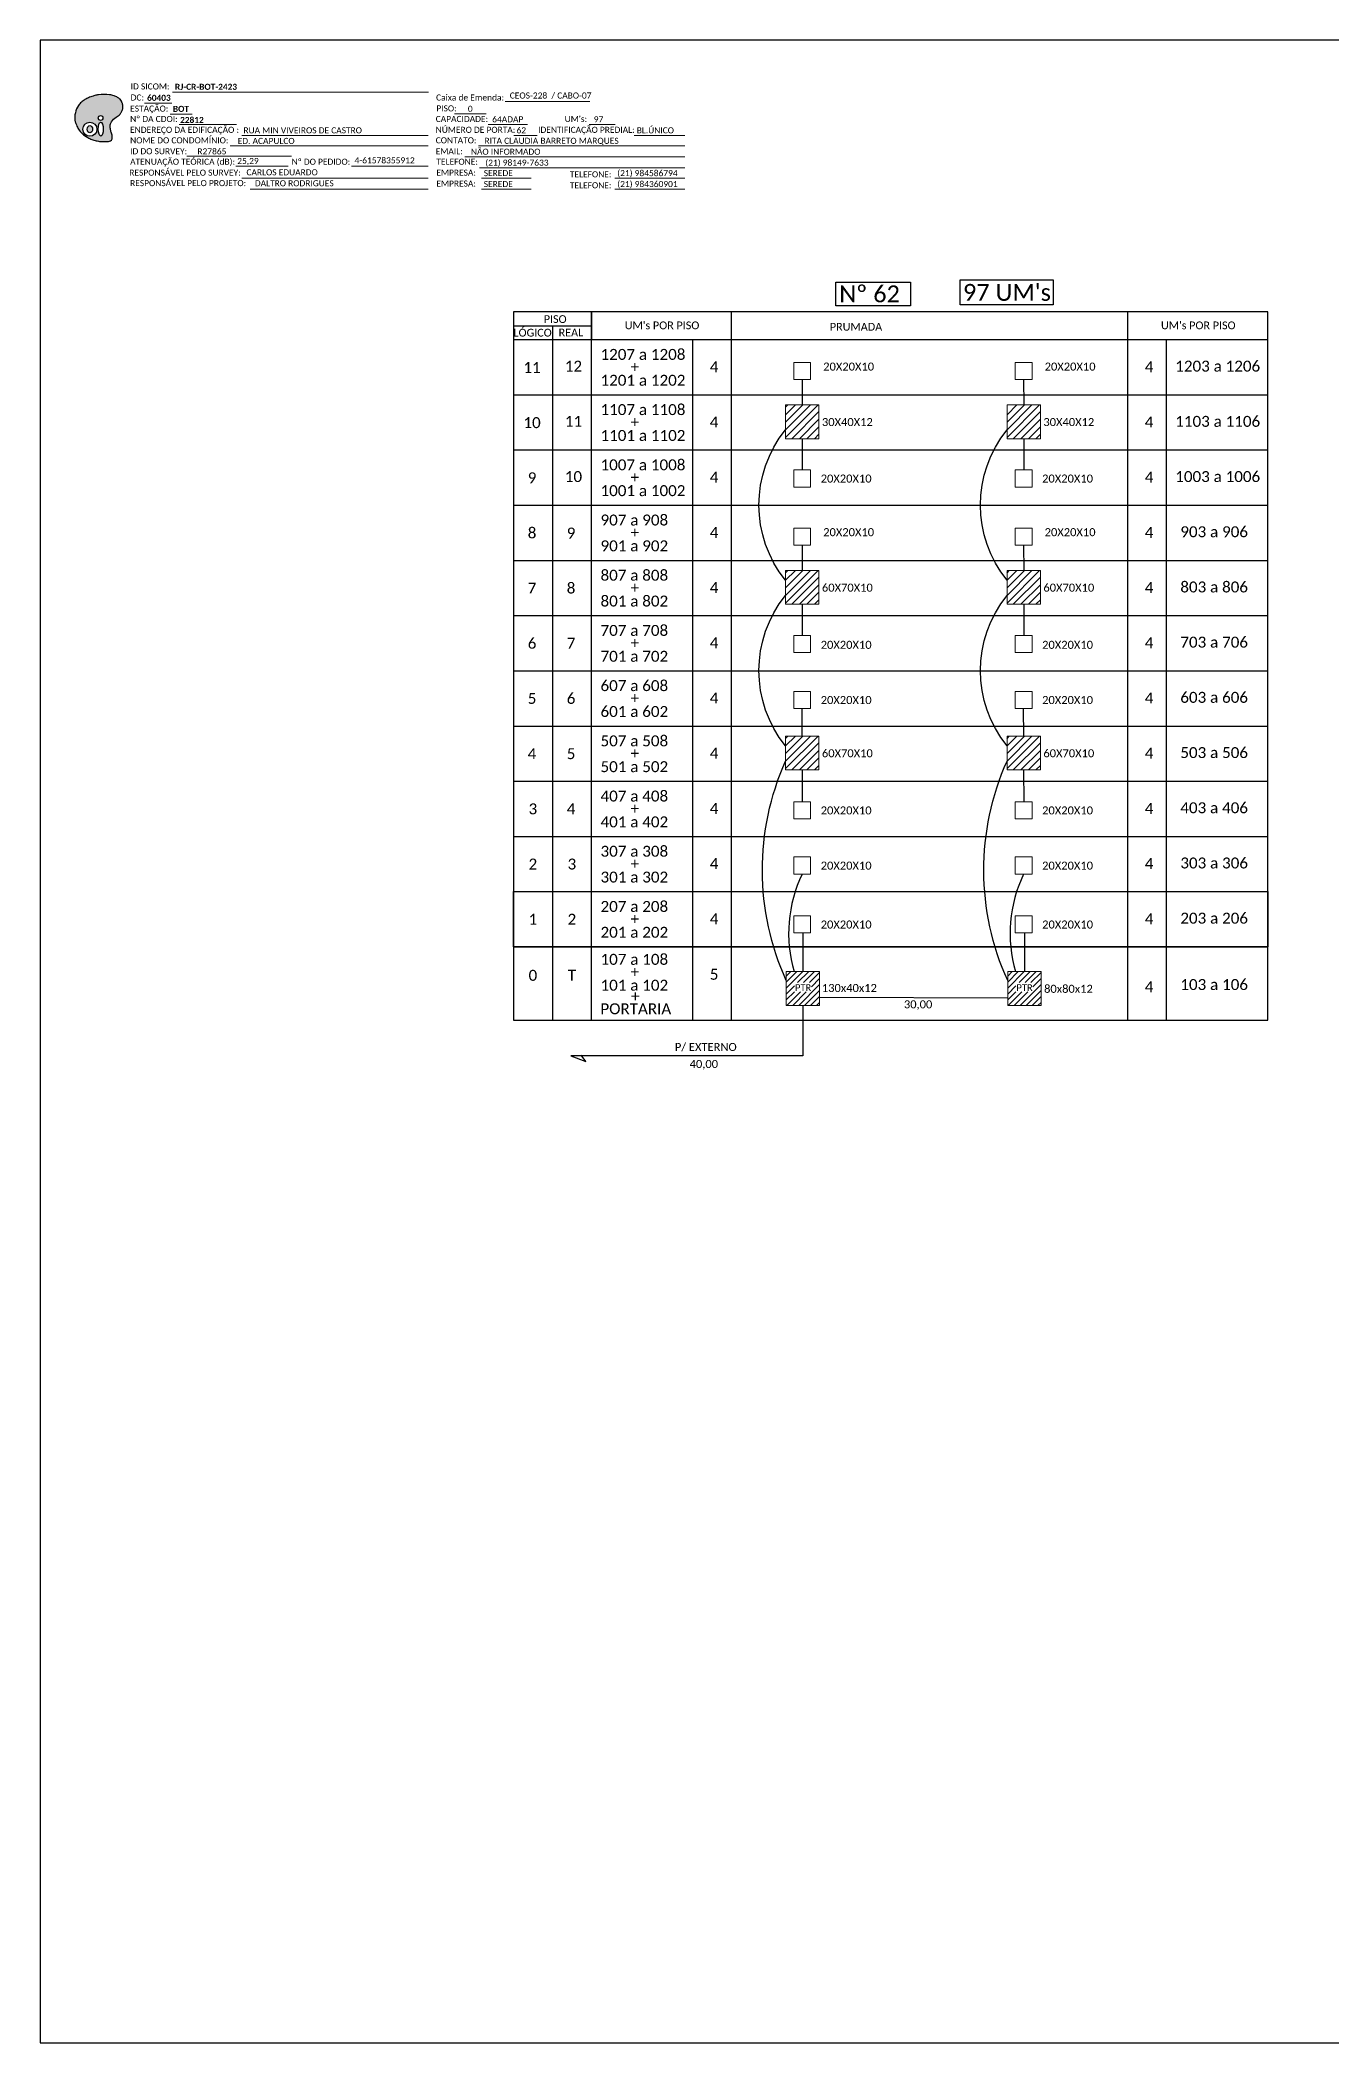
# Model space of a CAD drawing. Header units: metres. Extents: x -1286 to 434, y -500 to 94.
# Drawn here: x -407 to -23, y -500 to 94 of the extents above; entities that cross this region are included whole.
import ezdxf
from ezdxf.enums import TextEntityAlignment as Align

# ---------------------------------------------------------------- set-up
doc = ezdxf.new("R2010")
doc.units = ezdxf.units.M
doc.styles.add('WMF-Calibri0', font='calibri.ttf')
doc.styles.add('WMF-Calibri1', font='calibrib.ttf')

# ---------------------------------------------------------------- blocks, each defined once
blk = doc.blocks.new('OI')
h = blk.add_hatch(color=40)
edge = h.paths.add_edge_path()
edge.add_spline(control_points=[(4.35, -0.67), (3.92, -0.99), (3.26, -1.5), (2.81, -2.59), (2.9, -3.5), (3.06, -4.27), (3.31, -4.85), (3.37, -5.39), (3.4, -5.88), (3.2, -6.4), (2.54, -6.61), (1.65, -6.63), (0.55, -6.67), (-0.56, -6.42), (-1.61, -6.14), (-2.77, -5.61), (-3.92, -4.77), (-4.89, -3.7), (-5.34, -2.65), (-5.6, -1.94), (-5.85, -0.96), (-5.71, 0.47), (-5.1, 2.02), (-4.14, 3.02), (-3.3, 3.61), (-2.37, 4.16), (-1.36, 4.44), (-0.56, 4.7), (0.79, 4.85), (2.24, 4.97), (3.79, 4.57), (4.67, 4.21), (5.44, 3.65), (5.76, 2.99), (6.03, 2.21), (6.01, 1.46), (5.72, 0.64), (5.31, 0.08), (4.88, -0.38), (4.51, -0.55), (4.35, -0.67)], knot_values=[0, 0, 0, 0, 1.60434, 2.417191, 3.427595, 4.282808, 4.776746, 5.304182, 5.888771, 6.258406, 6.858137, 7.79129, 8.986195, 10.124242, 11.187857, 12.242908, 13.953784, 15.414161, 16.515391, 17.349188, 17.675853, 19.552021, 21.515531, 22.568638, 23.63245, 24.621084, 25.782718, 26.745347, 27.142653, 29.870543, 31.004649, 31.921532, 32.709589, 33.801391, 34.042471, 35.192333, 35.971461, 36.628871, 37.254359, 37.836911, 37.836911, 37.836911, 37.836911], degree=3, periodic=0)
h.paths.add_polyline_path([(1.13, -0.87, -1), (-0.04, -0.87, -1)], flags=16)
edge = h.paths.add_edge_path(flags=16)
edge.add_ellipse((0.56, -3.59), major_axis=(-0.02, 1.71), ratio=0.361305, start_angle=0, end_angle=360)
h.paths.add_polyline_path([(-0.36, -3.62, -1), (-3.8, -3.62, -1)], flags=16)
edge = h.paths.add_edge_path(flags=0)
edge.add_ellipse((-2.08, -3.62), major_axis=(0, 0.885), ratio=0.758294, start_angle=0, end_angle=360)
at = {"color": 40}
for centre, radius in [((-2.08, -3.62), 1.72), ((0.54, -0.87), 0.587)]:
    blk.add_circle(centre, radius, dxfattribs=at)
blk.add_ellipse((-2.08, -3.62), major_axis=(0, 0.885), ratio=0.758294, start_param=-3.141592653589792, end_param=3.141592653589792, dxfattribs=at)
blk.add_ellipse((0.56, -3.59), major_axis=(-0.02, 1.71), ratio=0.361305, dxfattribs=at)
at = {"color": 40, "start_tangent": (-0.800898, -0.598801), "end_tangent": (-0.800898, -0.598801)}
blk.add_spline([(4.35, -0.67), (3.2, -1.78), (2.9, -2.54), (2.92, -3.55), (3.12, -4.38), (3.28, -4.85), (3.37, -5.37), (3.35, -5.95), (3.2, -6.29), (2.66, -6.55), (1.73, -6.63), (0.54, -6.62), (-0.58, -6.41), (-1.6, -6.11), (-2.56, -5.67), (-3.95, -4.67), (-4.89, -3.56), (-5.37, -2.56), (-5.64, -1.78), (-5.72, -1.46), (-5.63, 0.42), (-4.84, 2.22), (-4.13, 2.99), (-3.27, 3.62), (-2.4, 4.09), (-1.3, 4.47), (-0.37, 4.72), (0.02, 4.77), (2.75, 4.8), (3.85, 4.53), (4.69, 4.16), (5.31, 3.68), (5.85, 2.73), (5.93, 2.5), (5.94, 1.35), (5.67, 0.62), (5.29, 0.08), (4.84, -0.36), (4.35, -0.67)], degree=3, dxfattribs=at)

msp = doc.modelspace()

# ---------------------------------------------------------------- hatches: boundary and pattern name
h = msp.add_hatch()
h.set_pattern_fill('ANSI31', color=1, scale=10, style=0)
h.set_pattern_definition([(45, (-798.7998, -577.6932), (-0.8838835, 0.8838835), [])])
h.paths.add_polyline_path([(-185.32, -192.11), (-175.42, -192.11), (-175.42, -182.07), (-185.32, -182.07)])
h.paths.add_polyline_path([(-182.9, -188.08), (-177.86, -188.08), (-177.86, -185.35), (-182.9, -185.35)], flags=16)
h = msp.add_hatch()
h.set_pattern_fill('ANSI31', color=1, scale=10, style=0)
h.set_pattern_definition([(45, (-733.1218, -577.6932), (-0.8838835, 0.8838835), [])])
h.paths.add_polyline_path([(-119.65, -192.11), (-109.74, -192.11), (-109.74, -182.07), (-119.65, -182.07)])
h.paths.add_polyline_path([(-117.22, -188.08), (-112.18, -188.08), (-112.18, -185.35), (-117.22, -185.35)], flags=16)

# ---------------------------------------------------------------- linework, layer by layer
for p, q in [((-266.26, 5.37), (-266.26, -196.5)), ((-42.48, -196.5), (-42.48, 5.37))]:
    msp.add_line(p, q)
at = {"color": 1, "linetype": 'Continuous'}
for p, q in [((-185.53, -14.66), (-184.86, -13.99)), ((-185.53, -16.91), (-182.62, -13.99)), ((-185.53, -19.15), (-180.37, -13.99)), ((-185.53, -21.4), (-178.13, -13.99)), ((-185.53, -23.64), (-175.88, -13.99)), ((-183.68, -24.03), (-175.63, -15.99)), ((-119.85, -16.91), (-116.94, -13.99)), ((-119.85, -19.15), (-114.69, -13.99)), ((-119.85, -21.4), (-112.45, -13.99)), ((-119.85, -23.64), (-110.2, -13.99)), ((-118, -24.03), (-109.95, -15.99)), ((-181.43, -24.03), (-175.63, -18.23)), ((-179.19, -24.03), (-175.63, -20.48)), ((-176.94, -24.03), (-175.63, -22.72)), ((-115.75, -24.03), (-109.95, -18.23)), ((-113.51, -24.03), (-109.95, -20.48)), ((-111.26, -24.03), (-109.95, -22.72)), ((-185.53, -63.78), (-184.86, -63.11)), ((-185.53, -66.02), (-182.62, -63.11)), ((-185.53, -68.27), (-180.37, -63.11)), ((-185.53, -70.51), (-178.13, -63.11)), ((-185.53, -72.76), (-175.88, -63.11)), ((-183.68, -73.15), (-175.63, -65.1)), ((-119.85, -63.78), (-119.18, -63.11)), ((-119.85, -66.02), (-116.94, -63.11)), ((-119.85, -68.27), (-114.69, -63.11)), ((-119.85, -70.51), (-112.45, -63.11)), ((-119.85, -72.76), (-110.2, -63.11)), ((-118, -73.15), (-109.95, -65.1)), ((-181.43, -73.15), (-175.63, -67.35)), ((-179.19, -73.15), (-175.63, -69.59)), ((-115.75, -73.15), (-109.95, -67.35)), ((-113.51, -73.15), (-109.95, -69.59)), ((-176.94, -73.15), (-175.63, -71.84)), ((-111.26, -73.15), (-109.95, -71.84)), ((-185.53, -112.9), (-184.86, -112.22)), ((-185.53, -115.14), (-182.62, -112.22)), ((-185.53, -117.39), (-180.37, -112.22)), ((-185.53, -119.63), (-178.13, -112.22)), ((-185.53, -121.88), (-175.88, -112.22)), ((-119.85, -112.9), (-119.18, -112.22)), ((-119.85, -115.14), (-116.94, -112.22)), ((-119.85, -117.39), (-114.69, -112.22)), ((-119.85, -119.63), (-112.45, -112.22)), ((-119.85, -121.88), (-110.2, -112.22)), ((-183.68, -122.27), (-175.63, -114.22)), ((-181.43, -122.27), (-175.63, -116.46)), ((-179.19, -122.27), (-175.63, -118.71)), ((-118, -122.27), (-109.95, -114.22)), ((-115.75, -122.27), (-109.95, -116.46)), ((-113.51, -122.27), (-109.95, -118.71)), ((-176.94, -122.27), (-175.63, -120.95)), ((-111.26, -122.27), (-109.95, -120.95))]:
    msp.add_line(p, q, dxfattribs=at)
msp.add_lwpolyline([(-406.64, -499.81), (434.36, -499.81), (434.36, 94.19), (-406.64, 94.19)], close=True)
at = {"color": 7, "lineweight": 0}
for points in [[(-367.37, 78.79), (-291.4, 78.79)], [(-375.69, 75.52), (-367.53, 75.52)], [(-368.05, 72.24), (-361.5, 72.24)], [(-283.76, 72.28), (-274.28, 72.28)], [(-268.72, 76.01), (-243.59, 76.01)], [(-365.39, 69.17), (-348.41, 69.17)], [(-346.82, 65.93), (-291.56, 65.93)], [(-273.71, 69.17), (-262.1, 69.17)], [(-266.13, 65.93), (-259.18, 65.93)], [(-243.77, 69.17), (-236.11, 69.17)], [(-230.43, 65.93), (-215.4, 65.93)], [(-363.07, 59.75), (-332.02, 59.75)], [(-350.23, 62.82), (-291.56, 62.82)], [(-280.64, 59.58), (-215.37, 59.58)], [(-276.6, 62.82), (-215.37, 62.82)], [(-348.53, 56.79), (-333.02, 56.79)], [(-314.3, 56.79), (-291.54, 56.79)], [(-276.35, 56.34), (-215.37, 56.34)], [(-346.82, 53.23), (-291.56, 53.23)], [(-344.33, 49.99), (-291.56, 49.99)], [(-275.74, 53.23), (-260.94, 53.23)], [(-275.74, 49.99), (-260.94, 49.99)], [(-236.14, 53.23), (-215.37, 53.23)], [(-236.14, 49.99), (-215.37, 49.99)]]:
    msp.add_lwpolyline(points, dxfattribs=at)
at = {"color": 2}
for points in [[(-170.65, 22.37), (-148.51, 22.37), (-148.51, 15.35), (-170.65, 15.35)], [(-133.71, 23.12), (-106.18, 23.08), (-106.18, 15.66), (-133.71, 15.7)]]:
    msp.add_lwpolyline(points, close=True, dxfattribs=at)
at = {"color": 0}
for points in [[(-42.48, 13.59), (-266.26, 13.59)], [(-266.26, 9.48), (-243.11, 9.48)], [(-266.26, 5.37), (-42.48, 5.37)]]:
    msp.add_lwpolyline(points, dxfattribs=at)
for points in [[(-266.26, 13.59), (-266.26, 5.37)], [(-243.11, 5.37), (-243.11, 13.59)], [(-243.11, 13.59), (-243.11, 5.37)], [(-201.52, -196.5), (-201.52, 13.59)], [(-84.07, 13.59), (-84.07, 5.37)], [(-42.48, 5.37), (-42.48, 13.59)], [(-254.69, 9.48), (-254.69, 5.37)], [(-266.26, 5.37), (-42.48, 5.37)], [(-266.26, 5.37), (-42.48, 5.37)], [(-266.26, 5.37), (-42.48, 5.37)], [(-266.26, 5.37), (-42.48, 5.37)], [(-266.26, 5.37), (-42.48, 5.37)], [(-266.26, 5.37), (-42.48, 5.37)], [(-254.69, 5.37), (-254.69, -196.5)], [(-243.11, -196.5), (-243.11, 5.37)], [(-213.1, 5.37), (-213.1, -196.5)], [(-84.07, 5.37), (-84.07, -196.5)], [(-72.5, -196.5), (-72.5, 5.37)], [(-266.26, -11), (-42.48, -11)], [(-266.26, -11), (-42.48, -11)], [(-266.26, -27.38), (-42.48, -27.38)], [(-266.26, -27.38), (-42.48, -27.38)], [(-266.26, -43.75), (-42.48, -43.75)], [(-266.26, -60.12), (-42.48, -60.12)], [(-266.26, -76.49), (-42.48, -76.49)], [(-266.26, -92.86), (-42.48, -92.86)], [(-266.26, -109.24), (-42.48, -109.24)], [(-266.26, -125.61), (-42.48, -125.61)], [(-266.26, -141.98), (-42.48, -141.98)], [(-266.26, -158.35), (-42.48, -158.35)], [(-266.26, -174.72), (-42.48, -174.72)]]:
    msp.add_lwpolyline(points)
at = {"lineweight": 0}
for points in [[(-178.11, -1.43), (-183.07, -1.43), (-183.07, -6.5), (-178.11, -6.5)], [(-112.43, -1.43), (-117.39, -1.43), (-117.39, -6.5), (-112.43, -6.5)], [(-178.11, -33.29), (-183.07, -33.29), (-183.07, -38.36), (-178.11, -38.36)], [(-112.43, -33.29), (-117.39, -33.29), (-117.39, -38.36), (-112.43, -38.36)], [(-178.11, -50.54), (-183.07, -50.54), (-183.07, -55.61), (-178.11, -55.61)], [(-112.43, -50.54), (-117.39, -50.54), (-117.39, -55.61), (-112.43, -55.61)], [(-178.11, -82.4), (-183.07, -82.4), (-183.07, -87.47), (-178.11, -87.47)], [(-112.43, -82.4), (-117.39, -82.4), (-117.39, -87.47), (-112.43, -87.47)], [(-178.11, -98.97), (-183.07, -98.97), (-183.07, -104.04), (-178.11, -104.04)], [(-112.43, -98.97), (-117.39, -98.97), (-117.39, -104.04), (-112.43, -104.04)], [(-178.11, -131.71), (-183.07, -131.71), (-183.07, -136.78), (-178.11, -136.78)], [(-112.43, -131.71), (-117.39, -131.71), (-117.39, -136.78), (-112.43, -136.78)], [(-178.11, -148.08), (-183.07, -148.08), (-183.07, -153.15), (-178.11, -153.15)], [(-112.43, -148.08), (-117.39, -148.08), (-117.39, -153.15), (-112.43, -153.15)], [(-178.1, -165.55), (-183.06, -165.55), (-183.06, -170.62), (-178.1, -170.62)], [(-112.42, -165.55), (-117.38, -165.55), (-117.38, -170.62), (-112.42, -170.62)]]:
    msp.add_lwpolyline(points, close=True, dxfattribs=at)
at = {"color": 3}
for points in [[(-180.59, -6.5), (-180.58, -13.99)], [(-114.91, -6.5), (-114.9, -13.99)], [(-180.58, -24.03), (-180.57, -33.29)], [(-114.9, -24.03), (-114.89, -33.29)], [(-180.59, -55.61), (-180.58, -63.11)], [(-114.91, -55.61), (-114.9, -63.11)], [(-180.58, -73.15), (-180.57, -82.4)], [(-114.9, -73.15), (-114.89, -82.4)], [(-180.58, -112.22), (-180.59, -104.04)], [(-114.9, -112.22), (-114.91, -104.04)], [(-180.59, -122.27), (-180.58, -131.71)], [(-114.91, -122.27), (-114.9, -131.71)], [(-180.37, -170.62), (-180.37, -182.07)], [(-114.69, -170.62), (-114.69, -182.07)], [(-175.42, -189.7), (-119.65, -189.86)]]:
    msp.add_lwpolyline(points, dxfattribs=at)
at = {"color": 1, "lineweight": 0}
for points in [[(-175.63, -13.99), (-185.53, -13.99), (-185.53, -24.03), (-175.63, -24.03)], [(-109.95, -13.99), (-119.85, -13.99), (-119.85, -24.03), (-109.95, -24.03)], [(-175.63, -63.11), (-185.53, -63.11), (-185.53, -73.15), (-175.63, -73.15)], [(-109.95, -63.11), (-119.85, -63.11), (-119.85, -73.15), (-109.95, -73.15)], [(-175.63, -112.22), (-185.53, -112.22), (-185.53, -122.27), (-175.63, -122.27)], [(-109.95, -112.22), (-119.85, -112.22), (-119.85, -122.27), (-109.95, -122.27)], [(-175.42, -182.07), (-185.32, -182.07), (-185.32, -192.11), (-175.42, -192.11)], [(-109.74, -182.07), (-119.65, -182.07), (-119.65, -192.11), (-109.74, -192.11)]]:
    msp.add_lwpolyline(points, close=True, dxfattribs=at)
at = {"color": 3}
for points in [[(-185.53, -66.02, -0.35385), (-185.53, -21.4, -0.02882)], [(-119.85, -66.02, -0.35385), (-119.85, -21.4, -0.02882)], [(-185.53, -115.14, -0.35385), (-185.53, -70.51, -0.02882)], [(-119.85, -115.14, -0.35385), (-119.85, -70.51, -0.02882)], [(-185.32, -184.73, -0.214267), (-185.53, -119.63, -0.296707)], [(-119.65, -184.73, -0.214267), (-119.85, -119.63, -0.296707)], [(-180.59, -153.15, 0.18665), (-182.98, -182.07)], [(-114.91, -153.15, 0.18665), (-117.3, -182.07)]]:
    msp.add_lwpolyline(points, format="xyb", dxfattribs=at)
at = {"color": 7}
msp.add_lwpolyline([(-266.26, -158.35), (-42.48, -158.35), (-42.48, -174.72), (-266.26, -174.72)], close=True, dxfattribs=at)
at = {"color": 1}
for points in [[(-180.37, -192.11), (-180.37, -207.07), (-198.56, -207.07), (-221.92, -207.07), (-249.18, -207.09)], [(-249.18, -207.09), (-244.76, -208.69)], [(-244.76, -208.69), (-246.17, -206.86)]]:
    msp.add_lwpolyline(points, dxfattribs=at)
at = {"color": 7}
msp.add_lwpolyline([(-266.26, -196.5), (-42.48, -196.5)], dxfattribs=at)

# ---------------------------------------------------------------- block references
at = {"color": 7, "xscale": 1.213923925163967, "yscale": 1.213923925163967, "zscale": 1.213923925163967, "rotation": 0.1532896023949059}
msp.add_blockref('OI', (-389.34, 72.14), dxfattribs=at)

# ---------------------------------------------------------------- texts
at = {"color": 7, "lineweight": 0, "style": 'WMF-Calibri0'}
for s, height, p in [('DC:', 1.793, (-379.77, 76.26)), ('ID SICOM:', 1.793, (-379.77, 79.54)), ('Caixa de Emenda:', 1.7927, (-289.18, 76.26)), ('ESTAÇÃO:', 1.793, (-379.93, 72.98)), ('Nº DA CDOI:', 1.7927, (-379.93, 69.91)), ('CAPACIDADE:', 1.7927, (-289.29, 69.91)), ('PISO:', 1.793, (-289.11, 73.03)), ("UM's:", 1.793, (-251.04, 69.91)), ('ENDEREÇO DA EDIFICAÇÃO :', 1.7927, (-379.93, 66.68)), ('NOME DO CONDOMÍNIO:', 1.7927, (-379.93, 63.56)), ('CONTATO:', 1.793, (-289.29, 63.56)), ('NÚMERO DE PORTA:', 1.7927, (-289.29, 66.68)), ('IDENTIFICAÇÃO PREDIAL:', 1.7927, (-258.92, 66.68)), ('ATENUAÇÃO TEÓRICA (dB):', 1.7927, (-379.93, 57.21)), ('ID DO SURVEY:', 1.7927, (-379.93, 60.33)), ('EMAIL:', 1.793, (-289.29, 60.33)), ('RESPONSÁVEL PELO SURVEY:', 1.7927, (-380.17, 53.98)), ('Nº DO PEDIDO:', 1.7927, (-332.01, 57.21)), ('TELEFONE:', 1.793, (-289.1, 57.21)), ('EMPRESA:', 1.793, (-289.1, 53.98)), ('TELEFONE:', 1.793, (-249.5, 53.47)), ('RESPONSÁVEL PELO PROJETO:', 1.7927, (-379.93, 50.87)), ('EMPRESA:', 1.793, (-289.1, 50.74)), ('TELEFONE:', 1.793, (-249.5, 50.24))]:
    msp.add_text(s, height=height, dxfattribs=at).set_placement(p)
at = {"color": 7}
for s, height, style, p in [('60403', 1.793, 'WMF-Calibri1', (-374.9, 76.17)), ('CEOS-228  / CABO-07', 1.7927, 'WMF-Calibri0', (-267.32, 76.85)), ('BOT', 1.793, 'WMF-Calibri1', (-367.25, 72.89)), ('0', 1.79, 'WMF-Calibri0', (-279.75, 72.92)), ('64ADAP', 1.793, 'WMF-Calibri0', (-272.54, 69.79)), ('97', 1.793, 'WMF-Calibri0', (-242.42, 69.77)), ('RUA MIN VIVEIROS DE CASTRO', 1.7927, 'WMF-Calibri0', (-346.31, 66.52)), ('62', 1.793, 'WMF-Calibri0', (-265.32, 66.53)), ('BL.ÚNICO', 1.793, 'WMF-Calibri0', (-229.67, 66.53)), ('R27865', 1.793, 'WMF-Calibri0', (-359.97, 60.28)), ('ED. ACAPULCO', 1.7927, 'WMF-Calibri0', (-348.03, 63.39)), ('4-61578355912', 1.7927, 'WMF-Calibri0', (-313.36, 57.62)), ('NÃO INFORMADO', 1.7927, 'WMF-Calibri0', (-278.86, 60.18)), ('RITA CLAUDIA BARRETO MARQUES', 1.7927, 'WMF-Calibri0', (-274.82, 63.42)), ('25,29', 1.793, 'WMF-Calibri0', (-348.16, 57.45)), ('CARLOS EDUARDO', 1.7927, 'WMF-Calibri0', (-345.42, 54.07)), ('SEREDE', 1.793, 'WMF-Calibri0', (-275.04, 53.83)), ('(21) 98149-7633', 1.7927, 'WMF-Calibri0', (-274.57, 56.94)), ('(21) 984586794', 1.7927, 'WMF-Calibri0', (-235.44, 53.83)), ('DALTRO RODRIGUES', 1.7927, 'WMF-Calibri0', (-342.93, 50.83)), ('SEREDE', 1.793, 'WMF-Calibri0', (-275.04, 50.59)), ('(21) 984360901', 1.7927, 'WMF-Calibri0', (-235.44, 50.59)), ('1207 a 1208', 3.24, 'WMF-Calibri0', (-240.41, -0.65)), ('1201 a 1202', 3.24, 'WMF-Calibri0', (-240.41, -8.32)), ('+', 3.24, 'WMF-Calibri0', (-231.49, -4.34)), ('20X20X10', 2.373, 'WMF-Calibri0', (-174.36, -3.83)), ('20X20X10', 2.373, 'WMF-Calibri0', (-108.68, -3.83)), ('1203 a 1206', 3.24, 'WMF-Calibri0', (-69.94, -4.13)), ('1107 a 1108', 3.24, 'WMF-Calibri0', (-240.41, -17.02)), ('1103 a 1106', 3.24, 'WMF-Calibri0', (-69.94, -20.51)), ('1101 a 1102', 3.24, 'WMF-Calibri0', (-240.41, -24.69)), ('+', 3.24, 'WMF-Calibri0', (-231.49, -20.71)), ('30X40X12', 2.373, 'WMF-Calibri0', (-174.74, -20.28)), ('30X40X12', 2.373, 'WMF-Calibri0', (-109.06, -20.28)), ('1007 a 1008', 3.24, 'WMF-Calibri0', (-240.41, -33.4)), ('+', 3.24, 'WMF-Calibri0', (-231.49, -37.08)), ('20X20X10', 2.373, 'WMF-Calibri0', (-175.1, -37.04)), ('20X20X10', 2.373, 'WMF-Calibri0', (-109.43, -37.04)), ('1003 a 1006', 3.24, 'WMF-Calibri0', (-69.94, -36.88)), ('1001 a 1002', 3.24, 'WMF-Calibri0', (-240.41, -41.06)), ('907 a 908', 3.24, 'WMF-Calibri0', (-240.41, -49.77)), ('+', 3.24, 'WMF-Calibri0', (-231.49, -53.45)), ('20X20X10', 2.373, 'WMF-Calibri0', (-174.36, -52.94)), ('20X20X10', 2.373, 'WMF-Calibri0', (-108.68, -52.94)), ('903 a 906', 3.24, 'WMF-Calibri0', (-68.44, -53.25)), ('901 a 902', 3.24, 'WMF-Calibri0', (-240.41, -57.43)), ('807 a 808', 3.24, 'WMF-Calibri0', (-240.41, -66.14)), ('801 a 802', 3.24, 'WMF-Calibri0', (-240.41, -73.8)), ('+', 3.24, 'WMF-Calibri0', (-231.49, -69.83)), ('60X70X10', 2.373, 'WMF-Calibri0', (-174.74, -69.39)), ('60X70X10', 2.373, 'WMF-Calibri0', (-109.06, -69.39)), ('803 a 806', 3.24, 'WMF-Calibri0', (-68.44, -69.62)), ('707 a 708', 3.24, 'WMF-Calibri0', (-240.41, -82.51)), ('703 a 706', 3.24, 'WMF-Calibri0', (-68.44, -85.99)), ('701 a 702', 3.24, 'WMF-Calibri0', (-240.41, -90.18)), ('+', 3.24, 'WMF-Calibri0', (-231.49, -86.2)), ('20X20X10', 2.373, 'WMF-Calibri0', (-175.1, -86.35)), ('20X20X10', 2.373, 'WMF-Calibri0', (-109.43, -86.35)), ('607 a 608', 3.24, 'WMF-Calibri0', (-240.41, -98.88)), ('+', 3.24, 'WMF-Calibri0', (-231.49, -102.57)), ('20X20X10', 2.373, 'WMF-Calibri0', (-175.1, -102.72)), ('20X20X10', 2.373, 'WMF-Calibri0', (-109.43, -102.72)), ('603 a 606', 3.24, 'WMF-Calibri0', (-68.44, -102.36)), ('601 a 602', 3.24, 'WMF-Calibri0', (-240.41, -106.55)), ('507 a 508', 3.24, 'WMF-Calibri0', (-240.41, -115.26)), ('+', 3.24, 'WMF-Calibri0', (-231.49, -118.94)), ('60X70X10', 2.373, 'WMF-Calibri0', (-174.74, -118.51)), ('60X70X10', 2.373, 'WMF-Calibri0', (-109.06, -118.51)), ('503 a 506', 3.24, 'WMF-Calibri0', (-68.44, -118.74)), ('501 a 502', 3.24, 'WMF-Calibri0', (-240.41, -122.92)), ('407 a 408', 3.24, 'WMF-Calibri0', (-240.41, -131.63)), ('401 a 402', 3.24, 'WMF-Calibri0', (-240.41, -139.29)), ('+', 3.24, 'WMF-Calibri0', (-231.49, -135.31)), ('20X20X10', 2.373, 'WMF-Calibri0', (-175.1, -135.46)), ('20X20X10', 2.373, 'WMF-Calibri0', (-109.43, -135.46)), ('403 a 406', 3.24, 'WMF-Calibri0', (-68.44, -135.11)), ('307 a 308', 3.24, 'WMF-Calibri0', (-240.41, -148)), ('303 a 306', 3.24, 'WMF-Calibri0', (-68.44, -151.48)), ('301 a 302', 3.24, 'WMF-Calibri0', (-240.41, -155.66)), ('+', 3.24, 'WMF-Calibri0', (-231.49, -151.68)), ('20X20X10', 2.373, 'WMF-Calibri0', (-175.1, -151.83)), ('20X20X10', 2.373, 'WMF-Calibri0', (-109.43, -151.83)), ('207 a 208', 3.24, 'WMF-Calibri0', (-240.41, -164.37)), ('+', 3.24, 'WMF-Calibri0', (-231.49, -168.06)), ('203 a 206', 3.24, 'WMF-Calibri0', (-68.44, -167.85)), ('201 a 202', 3.24, 'WMF-Calibri0', (-240.41, -172.03)), ('20X20X10', 2.373, 'WMF-Calibri0', (-175.1, -169.3)), ('20X20X10', 2.373, 'WMF-Calibri0', (-109.42, -169.3)), ('107 a 108', 3.24, 'WMF-Calibri0', (-240.41, -180.06)), ('+', 3.24, 'WMF-Calibri0', (-231.49, -183.75)), ('103 a 106', 3.24, 'WMF-Calibri0', (-68.44, -187.53)), ('101 a 102', 3.24, 'WMF-Calibri0', (-240.41, -187.73)), ('+', 3.24, 'WMF-Calibri0', (-231.34, -190.99)), ('PTR', 2, 'WMF-Calibri0', (-182.73, -187.82)), ('130x40x12', 2.373, 'WMF-Calibri0', (-174.76, -188.12)), ('PTR', 2, 'WMF-Calibri0', (-117.06, -187.82)), ('80x80x12', 2.373, 'WMF-Calibri0', (-108.85, -188.36)), ('PORTARIA', 3.24, 'WMF-Calibri0', (-240.45, -194.72)), ('30,00', 2.373, 'WMF-Calibri0', (-150.43, -192.97)), ('P/ EXTERNO', 2.373, 'WMF-Calibri0', (-218.37, -205.61)), ('40,00', 2.373, 'WMF-Calibri0', (-213.98, -210.66))]:
    msp.add_text(s, height=height, dxfattribs=dict(at, style=style)).set_placement(p)
at = {"color": 7, "style": 'WMF-Calibri1'}
msp.add_text('22812', height=1.793, dxfattribs=at).set_placement((-361.6, 69.6), align=Align.CENTER)
at = {"color": 2, "style": 'WMF-Calibri0'}
for s, p in [('Nº 62', (-169.6, 16.42)), ("97 UM's ", (-132.92, 16.86))]:
    msp.add_text(s, height=5, dxfattribs=at).set_placement(p)
at = {"color": 0, "style": 'WMF-Calibri0'}
for s, p in [('     PISO', (-261.3, 10.29)), ('  LÓGICO', (-267.84, 6.26)), ('    REAL', (-256.08, 6.31)), ("UM's POR PISO", (-233.23, 8.43)), ('PRUMADA', (-172.39, 8.01)), ("UM's POR PISO", (-74.18, 8.43))]:
    msp.add_text(s, height=2.3, dxfattribs=at).set_placement(p)
at = {"color": 7, "style": 'WMF-Calibri0'}
for s, p in [('12', (-248.44, -2.52)), ('11', (-248.44, -18.89)), ('10', (-248.44, -35.26))]:
    msp.add_text(s, height=3.24, dxfattribs=at).set_placement(p, align=Align.MIDDLE_CENTER)
at = {"color": 7, "insert": (-366.63, 81.23), "char_height": 1.7927, "width": 42.385, "attachment_point": 1, "style": 'WMF-Calibri1'}
msp.add_mtext('RJ-CR-BOT-2423', dxfattribs=at)
at = {"color": 7, "style": 'WMF-Calibri0'}
for tag, flags, p in [('11', 4, (-260.72, -2.9)), ('4', 4, (-206.72, -2.71)), ('4', 4, (-77.7, -2.71)), ('10', 4, (-260.72, -19.27)), ('4', 4, (-206.72, -19.08)), ('4', 4, (-77.7, -19.08)), ('9', 4, (-260.72, -35.64)), ('4', 4, (-206.72, -35.45)), ('4', 4, (-77.7, -35.45)), ('8', 4, (-260.72, -51.95)), ('9', 4, (-249.15, -52.02)), ('4', 4, (-206.72, -51.82)), ('4', 4, (-77.7, -51.82)), ('7', 4, (-260.72, -68.32)), ('8', 4, (-249.15, -68.32)), ('4', 4, (-206.72, -68.19)), ('4', 4, (-77.7, -68.19)), ('6', 4, (-260.72, -84.69)), ('7', 4, (-249.15, -84.69)), ('4', 4, (-206.72, -84.56)), ('4', 4, (-77.7, -84.56)), ('5', 4, (-260.72, -101.06)), ('6', 4, (-249.15, -101.06)), ('4', 4, (-206.72, -100.94)), ('4', 4, (-77.7, -100.94)), ('4', 4, (-260.72, -117.44)), ('5', 4, (-249.15, -117.44)), ('4', 4, (-206.72, -117.31)), ('4', 4, (-77.7, -117.31)), ('3', 4, (-260.47, -133.81)), ('4', 4, (-249.15, -133.81)), ('4', 4, (-206.72, -133.68)), ('4', 4, (-77.7, -133.68)), ('4', 4, (-206.72, -150.05)), ('4', 4, (-77.7, -150.05)), ('2', 4, (-260.47, -150.18)), ('3', 4, (-248.9, -150.18)), ('1', 4, (-260.47, -166.55)), ('2', 4, (-248.9, -166.54)), ('4', 4, (-206.72, -166.42)), ('4', 4, (-77.7, -166.42)), ('0', 4, (-260.47, -183.18)), ('T', 12, (-248.9, -183.14)), ('5', 4, (-206.72, -182.87)), ('4', 4, (-77.7, -186.57))]:
    msp.add_attdef(tag, text='XX', height=3.24, dxfattribs=dict(at, flags=flags)).set_placement(p, align=Align.MIDDLE_CENTER)

doc.saveas('drawing.dxf')
